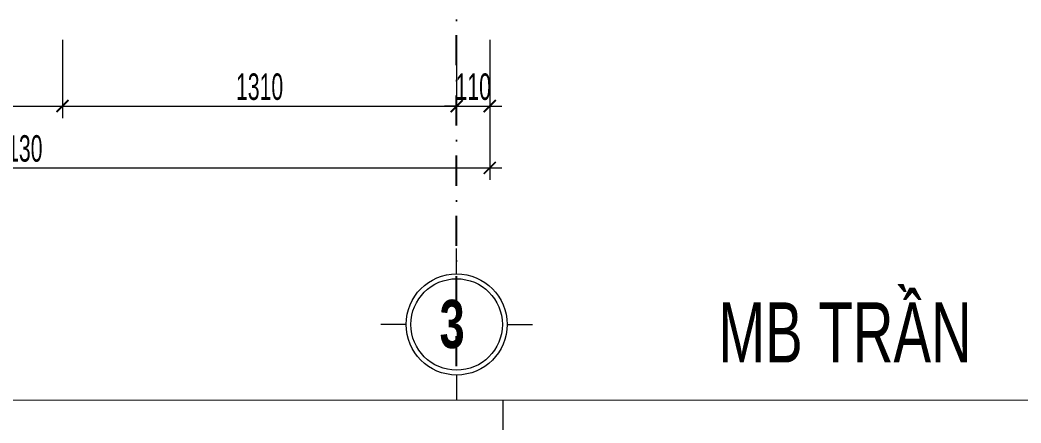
# Model space of a CAD drawing. Header units: inches. Extents: x 274208 to 641690, y -81912 to 129129.
# Drawn here: x 431174 to 434501, y -12212 to -10872 of the extents above; entities that cross this region are included whole.
import ezdxf

# ---------------------------------------------------------------- set-up
doc = ezdxf.new("R2010")
doc.units = ezdxf.units.IN
doc.header["$MEASUREMENT"] = 0
doc.header["$PDMODE"] = 3
doc.linetypes.add('DASHDOT', pattern=[1, 0.5, -0.25, 0, -0.25])
for name, color, linetype, lineweight in [('05.Text', 253, 'Continuous', 18), ('08.Dim', 156, 'Continuous', 15), ('Alliance-manh', 8, 'Continuous', 13)]:
    doc.layers.add(name, color=color, linetype=linetype, lineweight=lineweight)
doc.layers.add('TRUC', color=250, linetype='DASHDOT')
doc.styles.add('AVANTHB', font='')
doc.styles.add('TT5_Ghi chu 1', font='', dxfattribs={"width": 0.7, "height": 240})
doc.styles.add('TT5_Text Dim', font='hoatbif.shx', dxfattribs={"width": 0.6})
doc.styles.get('AVANTHB').set_extended_font_data('.VnAvantH', bold=True)
doc.styles.get('TT5_Ghi chu 1').set_extended_font_data('.VnBlackH')
doc.dimstyles.new('TT5_Dim 1-40', dxfattribs={"dimscale": 40, "dimtxt": 2.2, "dimasz": 1, "dimexe": 1, "dimexo": 0.5, "dimgap": 0.5, "dimtad": 1, "dimdec": 0, "dimzin": 0, "dimdsep": 46, "dimtxsty": 'TT5_Text Dim', "dimblk": 'ARCHTICK', "dimcen": 0, "dimdle": 1, "dimclrd": 256, "dimclre": 256, "dimclrt": 1, "dimadec": 0, "dimazin": 0, "dimtfac": 0.015, "dimtdec": 0, "dimtix": 1, "dimtmove": 2, "dimatfit": 3, "dimldrblk": 'DOT', "dimfxl": 1, "dimtolj": 1, "dimtzin": 0, "dimlwd": -1, "dimlwe": -1, "dimarcsym": 1})

# ---------------------------------------------------------------- blocks, each defined once
blk = doc.blocks.new('_ARCHTICK')
at = {"color": 0, "linetype": 'ByBlock', "const_width": 0.15}
blk.add_lwpolyline([(-0.5, -0.5), (0.5, 0.5)], dxfattribs=at)
blk = doc.blocks.new('*D1135')
at = {"layer": '08.Dim', "transparency": 16777216}
for p, q in [((430715.1, -10938.2), (430715.1, -11198.3)), ((431315.1, -10938.2), (431315.1, -11198.3)), ((430675.1, -11158.3), (431355.1, -11158.3))]:
    blk.add_line(p, q, dxfattribs=at)
at = {"layer": 'Defpoints', "color": 0, "transparency": 16777216}
for p in [(430715.1, -10918.2), (431315.1, -10918.2), (431315.1, -11158.3)]:
    blk.add_point(p, dxfattribs=at)
at = {"layer": '08.Dim', "transparency": 16777216, "xscale": 40, "yscale": 40, "zscale": 40, "rotation": 180}
blk.add_blockref('_ARCHTICK', (430715.1, -11158.3), dxfattribs=at)
at = {"layer": '08.Dim', "transparency": 16777216, "xscale": 40, "yscale": 40, "zscale": 40}
blk.add_blockref('_ARCHTICK', (431315.1, -11158.3), dxfattribs=at)
at = {"layer": '08.Dim', "color": 1, "transparency": 16777216, "insert": (431015.1, -11094.3), "char_height": 88, "attachment_point": 5, "style": 'TT5_Text Dim'}
blk.add_mtext('\\A1;600', dxfattribs=at)
blk = doc.blocks.new('_DOT')
at = {"color": 1, "linetype": 'ByBlock'}
blk.add_line((-0.5, 0), (-1, 0), dxfattribs=at)
at = {"color": 1, "linetype": 'ByBlock', "const_width": 0.5}
blk.add_lwpolyline([(-0.25, 0, 1), (0.25, 0, 1)], format="xyb", close=True, dxfattribs=at)
blk = doc.blocks.new('*D1136')
at = {"layer": '08.Dim', "transparency": 16777216}
for p, q in [((431315.1, -10938.2), (431315.1, -11198.3)), ((432625.1, -10938.2), (432625.1, -11198.3)), ((431275.1, -11158.3), (432665.1, -11158.3))]:
    blk.add_line(p, q, dxfattribs=at)
at = {"layer": 'Defpoints', "color": 0, "transparency": 16777216}
for p in [(431315.1, -10918.2), (432625.1, -10918.2), (432625.1, -11158.3)]:
    blk.add_point(p, dxfattribs=at)
at = {"layer": '08.Dim', "transparency": 16777216, "xscale": 40, "yscale": 40, "zscale": 40, "rotation": 180}
blk.add_blockref('_ARCHTICK', (431315.1, -11158.3), dxfattribs=at)
at = {"layer": '08.Dim', "transparency": 16777216, "xscale": 40, "yscale": 40, "zscale": 40}
blk.add_blockref('_ARCHTICK', (432625.1, -11158.3), dxfattribs=at)
at = {"layer": '08.Dim', "color": 1, "transparency": 16777216, "insert": (431970.1, -11094.3), "char_height": 88, "attachment_point": 5, "style": 'TT5_Text Dim'}
blk.add_mtext('\\A1;1310', dxfattribs=at)
blk = doc.blocks.new('*D1137')
at = {"layer": '08.Dim', "transparency": 16777216}
for p, q in [((432625.1, -10938.2), (432625.1, -11198.3)), ((432735.1, -10938.2), (432735.1, -11198.3)), ((432625.1, -11158.3), (432585.1, -11158.3)), ((432625.1, -11158.3), (432735.1, -11158.3)), ((432735.1, -11158.3), (432775.1, -11158.3))]:
    blk.add_line(p, q, dxfattribs=at)
at = {"layer": 'Defpoints', "color": 0, "transparency": 16777216}
for p in [(432625.1, -10918.2), (432735.1, -10918.2), (432735.1, -11158.3)]:
    blk.add_point(p, dxfattribs=at)
at = {"layer": '08.Dim', "transparency": 16777216, "xscale": 40, "yscale": 40, "zscale": 40}
blk.add_blockref('_ARCHTICK', (432625.1, -11158.3), dxfattribs=at)
at = {"layer": '08.Dim', "transparency": 16777216, "xscale": 40, "yscale": 40, "zscale": 40, "rotation": 180}
blk.add_blockref('_ARCHTICK', (432735.1, -11158.3), dxfattribs=at)
at = {"layer": '08.Dim', "color": 1, "transparency": 16777216, "insert": (432680.1, -11094.3), "char_height": 88, "attachment_point": 5, "style": 'TT5_Text Dim'}
blk.add_mtext('\\A1;110', dxfattribs=at)
blk = doc.blocks.new('*D1138')
at = {"layer": '08.Dim', "transparency": 16777216}
for p, q in [((429605.1, -10938.2), (429605.1, -11403.6)), ((432735.1, -10938.2), (432735.1, -11403.6)), ((429565.1, -11363.6), (432775.1, -11363.6))]:
    blk.add_line(p, q, dxfattribs=at)
at = {"layer": 'Defpoints', "color": 0, "transparency": 16777216}
for p in [(429605.1, -10918.2), (432735.1, -10918.2), (432735.1, -11363.6)]:
    blk.add_point(p, dxfattribs=at)
at = {"layer": '08.Dim', "transparency": 16777216, "xscale": 40, "yscale": 40, "zscale": 40, "rotation": 180}
blk.add_blockref('_ARCHTICK', (429605.1, -11363.6), dxfattribs=at)
at = {"layer": '08.Dim', "transparency": 16777216, "xscale": 40, "yscale": 40, "zscale": 40}
blk.add_blockref('_ARCHTICK', (432735.1, -11363.6), dxfattribs=at)
at = {"layer": '08.Dim', "color": 1, "transparency": 16777216, "insert": (431170.1, -11299.6), "char_height": 88, "attachment_point": 5, "style": 'TT5_Text Dim'}
blk.add_mtext('\\A1;3130', dxfattribs=at)
blk = doc.blocks.new('DANHTRUC')
for p, q in [((980383.4, -947346.6), (980383.4, -947136.6)), ((979963.4, -947766.6), (979753.4, -947766.6)), ((980803.4, -947766.6), (981013.4, -947766.6)), ((980383.4, -948186.6), (980383.4, -948396.6))]:
    blk.add_line(p, q)
for radius in [420, 380]:
    blk.add_circle((980383.4, -947766.6), radius)

msp = doc.modelspace()

# ---------------------------------------------------------------- linework, layer by layer
at = {"layer": 'Alliance-manh', "ltscale": 2}
msp.add_line((432780.2, -14610.2), (432780.2, -12134.3), dxfattribs=at)
msp.add_lwpolyline([(434602.8, -14610.2), (434602.8, -12136.9), (427654.7, -12134.3)], dxfattribs=at)
at = {"layer": 'TRUC', "ltscale": 200}
msp.add_line((432625.1, -12023.2), (432625.1, -7656.7), dxfattribs=at)

# ---------------------------------------------------------------- block references
at = {"layer": '05.Text', "xscale": 0.4, "yscale": 0.4, "zscale": 0.4}
msp.add_blockref('DANHTRUC', (40471.7, 367222.5), dxfattribs=at)

# ---------------------------------------------------------------- texts
at = {"layer": '05.Text', "width": 0.7}
for s, height, style, p in [('MB TRÇN', 200, 'TT5_Ghi chu 1', (433494.5, -12010.5)), ('3', 160, 'AVANTHB', (432568.4, -11962.3))]:
    msp.add_text(s, height=height, dxfattribs=dict(at, style=style)).set_placement(p)

# ---------------------------------------------------------------- dimensions: what is measured, and where the dimension line sits
at = {"layer": '08.Dim'}
for base, p1, p2, picture, middle in [((432735.1, -11363.6), (429605.1, -10918.2), (432735.1, -10918.2), '*D1138', (431170.1, -11299.6)), ((431315.1, -11158.3), (430715.1, -10918.2), (431315.1, -10918.2), '*D1135', (431015.1, -11094.3)), ((432625.1, -11158.3), (431315.1, -10918.2), (432625.1, -10918.2), '*D1136', (431970.1, -11094.3)), ((432735.1, -11158.3), (432625.1, -10918.2), (432735.1, -10918.2), '*D1137', (432680.1, -11094.3))]:
    dim = msp.add_linear_dim(base=base, p1=p1, p2=p2, dimstyle='TT5_Dim 1-40', dxfattribs=at)
    dim.commit()
    dim.dimension.update_dxf_attribs({"geometry": picture, "text_midpoint": middle})

doc.saveas('drawing.dxf')
